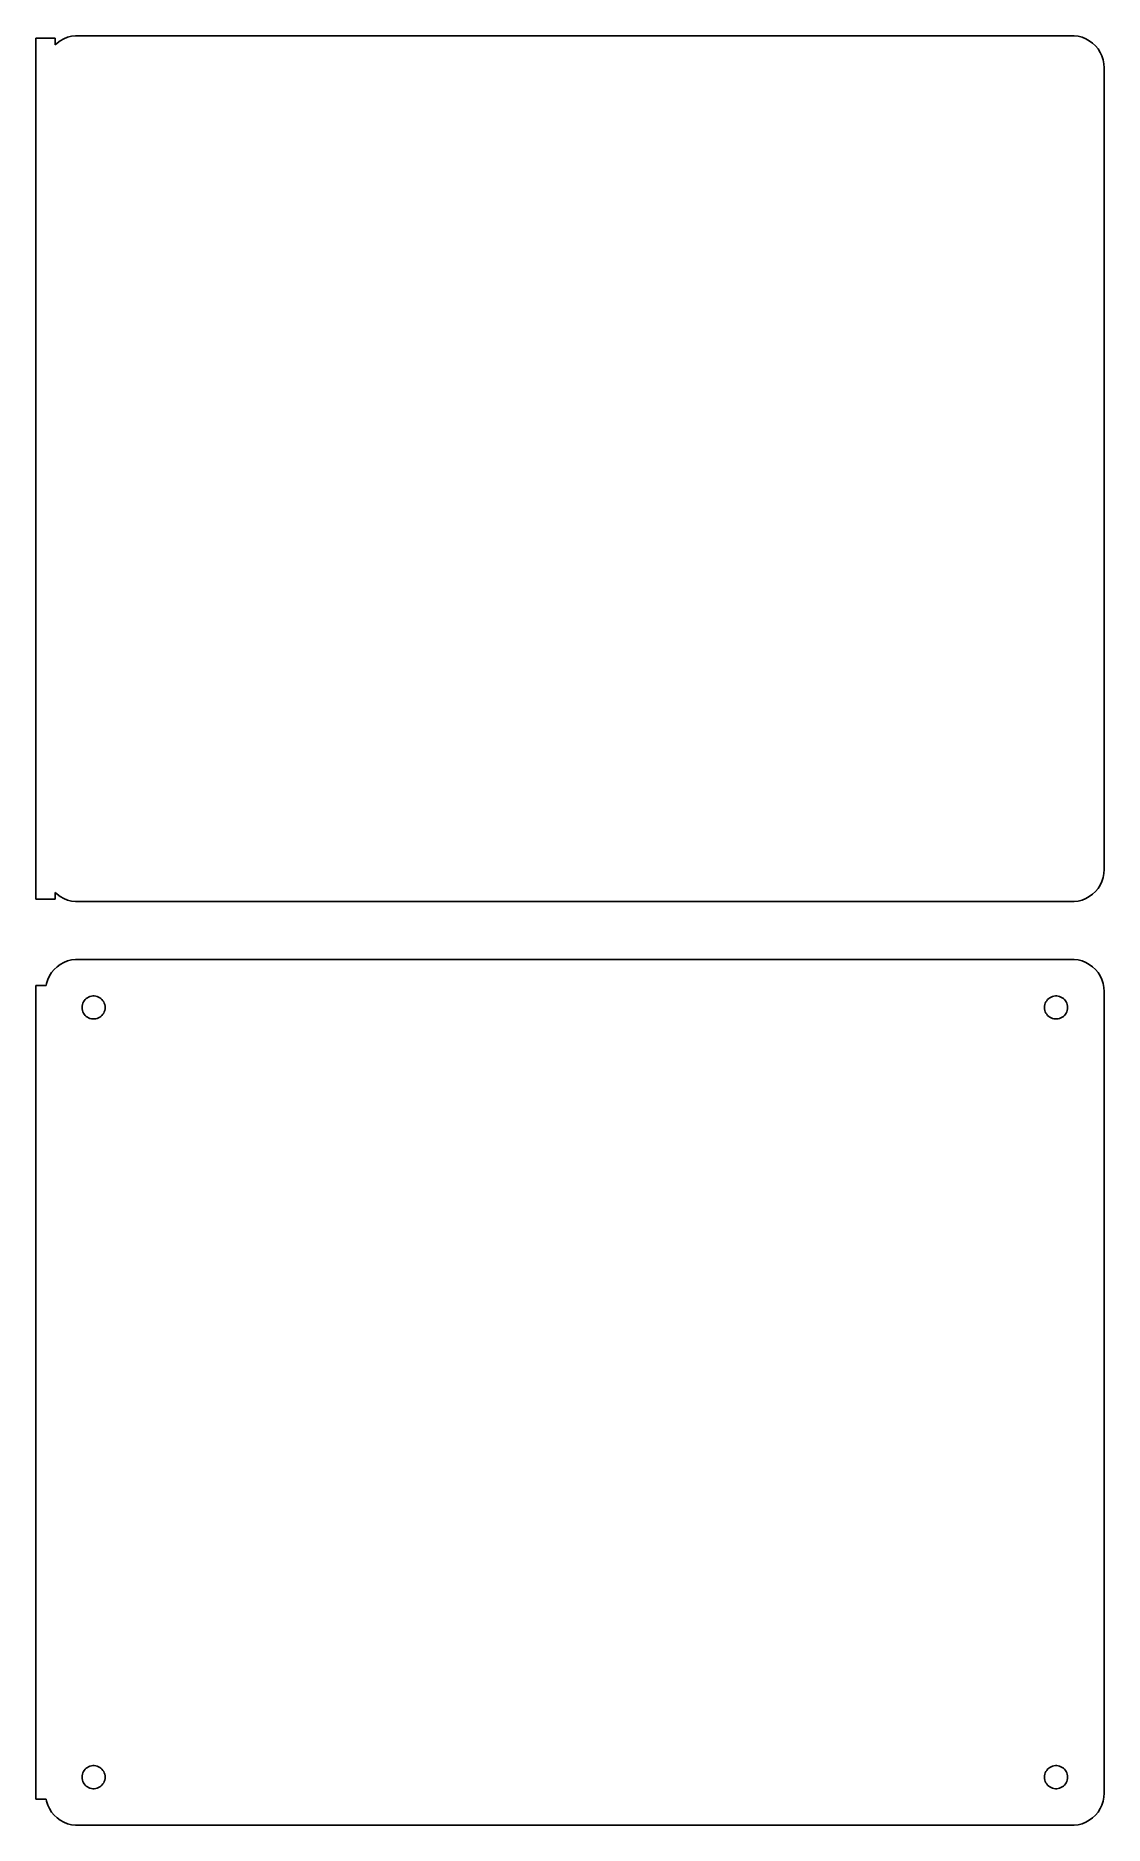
# Model space of a CAD drawing. Header units: metres. Extents: x -84 to 82, y 77 to 355.
import ezdxf

# ---------------------------------------------------------------- set-up
doc = ezdxf.new("R2010")
doc.units = ezdxf.units.M

msp = doc.modelspace()

# ---------------------------------------------------------------- linework, layer by layer
for p, q in [((-81, 355.115), (-84, 355.115)), ((-84, 355.115), (-84, 220.885)), ((-81, 354.059), (-81, 355.115)), ((-80.6871, 354.353), (-81, 354.059)), ((-80.1791, 354.722), (-80.6871, 354.353)), ((-79.6289, 355.024), (-80.1791, 354.722)), ((-79.0451, 355.255), (-79.6289, 355.024)), ((-78.4369, 355.411), (-79.0451, 355.255)), ((-77.8139, 355.49), (-78.4369, 355.411)), ((77.8139, 355.49), (-77.8139, 355.49)), ((78.4369, 355.411), (77.8139, 355.49)), ((79.0451, 355.255), (78.4369, 355.411)), ((79.6289, 355.024), (79.0451, 355.255)), ((80.1791, 354.722), (79.6289, 355.024)), ((80.6871, 354.353), (80.1791, 354.722)), ((81.1448, 353.923), (80.6871, 354.353)), ((81.5451, 353.439), (81.1448, 353.923)), ((81.8815, 352.909), (81.5451, 353.439)), ((82.1489, 352.341), (81.8815, 352.909)), ((82.3429, 351.743), (82.1489, 352.341)), ((82.4606, 351.127), (82.3429, 351.743)), ((82.5, 350.5), (82.4606, 351.127)), ((82.5, 225.5), (82.5, 350.5)), ((81.8815, 223.091), (82.1489, 223.659)), ((82.1489, 223.659), (82.3429, 224.257)), ((82.3429, 224.257), (82.4606, 224.873)), ((82.4606, 224.873), (82.5, 225.5)), ((-84, 220.885), (-81, 220.885)), ((-81, 220.885), (-81, 221.941)), ((-81, 221.941), (-80.6871, 221.647)), ((-80.6871, 221.647), (-80.1791, 221.278)), ((-80.1791, 221.278), (-79.6289, 220.976)), ((-79.6289, 220.976), (-79.0451, 220.745)), ((-79.0451, 220.745), (-78.4369, 220.589)), ((-78.4369, 220.589), (-77.8139, 220.51)), ((-77.8139, 220.51), (77.8139, 220.51)), ((77.8139, 220.51), (78.4369, 220.589)), ((78.4369, 220.589), (79.0451, 220.745)), ((79.0451, 220.745), (79.6289, 220.976)), ((79.6289, 220.976), (80.1791, 221.278)), ((80.1791, 221.278), (80.6871, 221.647)), ((80.6871, 221.647), (81.1448, 222.077)), ((81.1448, 222.077), (81.5451, 222.561)), ((81.5451, 222.561), (81.8815, 223.091)), ((-81.5451, 209.439), (-81.8815, 208.909)), ((-81.1448, 209.923), (-81.5451, 209.439)), ((-80.6871, 210.353), (-81.1448, 209.923)), ((-80.1791, 210.722), (-80.6871, 210.353)), ((-79.6289, 211.024), (-80.1791, 210.722)), ((-79.0451, 211.255), (-79.6289, 211.024)), ((-78.4369, 211.411), (-79.0451, 211.255)), ((-77.8139, 211.49), (-78.4369, 211.411)), ((77.8139, 211.49), (-77.8139, 211.49)), ((78.4369, 211.411), (77.8139, 211.49)), ((79.0451, 211.255), (78.4369, 211.411)), ((79.6289, 211.024), (79.0451, 211.255)), ((80.1791, 210.722), (79.6289, 211.024)), ((80.6871, 210.353), (80.1791, 210.722)), ((81.1448, 209.923), (80.6871, 210.353)), ((81.5451, 209.439), (81.1448, 209.923)), ((81.8815, 208.909), (81.5451, 209.439)), ((-82.4, 207.444), (-84, 207.444)), ((-84, 207.444), (-84, 80.5558)), ((-82.3429, 207.743), (-82.4, 207.444)), ((-82.1489, 208.341), (-82.3429, 207.743)), ((-81.8815, 208.909), (-82.1489, 208.341)), ((82.1489, 208.341), (81.8815, 208.909)), ((82.3429, 207.743), (82.1489, 208.341)), ((82.4606, 207.127), (82.3429, 207.743)), ((82.5, 206.5), (82.4606, 207.127)), ((82.5, 81.5), (82.5, 206.5)), ((-76.8, 204), (-76.7858, 204.226)), ((-76.7858, 203.774), (-76.8, 204)), ((-76.7858, 204.226), (-76.7434, 204.448)), ((-76.7434, 203.552), (-76.7858, 203.774)), ((-76.7434, 204.448), (-76.6736, 204.663)), ((-76.6736, 204.663), (-76.5773, 204.867)), ((-76.5773, 204.867), (-76.4562, 205.058)), ((-76.4562, 205.058), (-76.3121, 205.232)), ((-76.3121, 205.232), (-76.1474, 205.387)), ((-76.1474, 205.387), (-75.9645, 205.52)), ((-75.9645, 205.52), (-75.7664, 205.629)), ((-75.7664, 205.629), (-75.5562, 205.712)), ((-75.5562, 205.712), (-75.3373, 205.768)), ((-75.3373, 205.768), (-75.113, 205.796)), ((-75.113, 205.796), (-74.887, 205.796)), ((-74.887, 205.796), (-74.6627, 205.768)), ((-74.6627, 205.768), (-74.4438, 205.712)), ((-74.4438, 205.712), (-74.2336, 205.629)), ((-74.2336, 205.629), (-74.0355, 205.52)), ((-74.0355, 205.52), (-73.8526, 205.387)), ((-73.8526, 205.387), (-73.6879, 205.232)), ((-73.6879, 205.232), (-73.5438, 205.058)), ((-73.5438, 205.058), (-73.4226, 204.867)), ((-73.4226, 204.867), (-73.3264, 204.663)), ((-73.3264, 204.663), (-73.2565, 204.448)), ((-73.2565, 204.448), (-73.2142, 204.226)), ((-73.2142, 203.774), (-73.2565, 203.552)), ((-73.2142, 204.226), (-73.2, 204)), ((-73.2, 204), (-73.2142, 203.774)), ((73.2, 204), (73.2142, 204.226)), ((73.2142, 203.774), (73.2, 204)), ((73.2142, 204.226), (73.2565, 204.448)), ((73.2565, 203.552), (73.2142, 203.774)), ((73.2565, 204.448), (73.3264, 204.663)), ((73.3264, 204.663), (73.4226, 204.867)), ((73.4226, 204.867), (73.5438, 205.058)), ((73.5438, 205.058), (73.6879, 205.232)), ((73.6879, 205.232), (73.8526, 205.387)), ((73.8526, 205.387), (74.0355, 205.52)), ((74.0355, 205.52), (74.2336, 205.629)), ((74.2336, 205.629), (74.4438, 205.712)), ((74.4438, 205.712), (74.6627, 205.768)), ((74.6627, 205.768), (74.887, 205.796)), ((74.887, 205.796), (75.113, 205.796)), ((75.113, 205.796), (75.3373, 205.768)), ((75.3373, 205.768), (75.5562, 205.712)), ((75.5562, 205.712), (75.7664, 205.629)), ((75.7664, 205.629), (75.9645, 205.52)), ((75.9645, 205.52), (76.1474, 205.387)), ((76.1474, 205.387), (76.3121, 205.232)), ((76.3121, 205.232), (76.4562, 205.058)), ((76.4562, 205.058), (76.5773, 204.867)), ((76.5773, 204.867), (76.6736, 204.663)), ((76.6736, 204.663), (76.7434, 204.448)), ((76.7434, 204.448), (76.7858, 204.226)), ((76.7858, 203.774), (76.7434, 203.552)), ((76.7858, 204.226), (76.8, 204)), ((76.8, 204), (76.7858, 203.774)), ((-76.6736, 203.337), (-76.7434, 203.552)), ((-76.5773, 203.133), (-76.6736, 203.337)), ((-76.4562, 202.942), (-76.5773, 203.133)), ((-76.3121, 202.768), (-76.4562, 202.942)), ((-76.1474, 202.613), (-76.3121, 202.768)), ((-75.9645, 202.48), (-76.1474, 202.613)), ((-75.7664, 202.371), (-75.9645, 202.48)), ((-75.5562, 202.288), (-75.7664, 202.371)), ((-75.3373, 202.232), (-75.5562, 202.288)), ((-75.113, 202.204), (-75.3373, 202.232)), ((-74.887, 202.204), (-75.113, 202.204)), ((-74.6627, 202.232), (-74.887, 202.204)), ((-74.4438, 202.288), (-74.6627, 202.232)), ((-74.2336, 202.371), (-74.4438, 202.288)), ((-74.0355, 202.48), (-74.2336, 202.371)), ((-73.8526, 202.613), (-74.0355, 202.48)), ((-73.6879, 202.768), (-73.8526, 202.613)), ((-73.5438, 202.942), (-73.6879, 202.768)), ((-73.4226, 203.133), (-73.5438, 202.942)), ((-73.3264, 203.337), (-73.4226, 203.133)), ((-73.2565, 203.552), (-73.3264, 203.337)), ((73.3264, 203.337), (73.2565, 203.552)), ((73.4226, 203.133), (73.3264, 203.337)), ((73.5438, 202.942), (73.4226, 203.133)), ((73.6879, 202.768), (73.5438, 202.942)), ((73.8526, 202.613), (73.6879, 202.768)), ((74.0355, 202.48), (73.8526, 202.613)), ((74.2336, 202.371), (74.0355, 202.48)), ((74.4438, 202.288), (74.2336, 202.371)), ((74.6627, 202.232), (74.4438, 202.288)), ((74.887, 202.204), (74.6627, 202.232)), ((75.113, 202.204), (74.887, 202.204)), ((75.3373, 202.232), (75.113, 202.204)), ((75.5562, 202.288), (75.3373, 202.232)), ((75.7664, 202.371), (75.5562, 202.288)), ((75.9645, 202.48), (75.7664, 202.371)), ((76.1474, 202.613), (75.9645, 202.48)), ((76.3121, 202.768), (76.1474, 202.613)), ((76.4562, 202.942), (76.3121, 202.768)), ((76.5773, 203.133), (76.4562, 202.942)), ((76.6736, 203.337), (76.5773, 203.133)), ((76.7434, 203.552), (76.6736, 203.337)), ((-76.8, 84), (-76.7858, 84.2256)), ((-76.7858, 83.7744), (-76.8, 84)), ((-76.7858, 84.2256), (-76.7434, 84.4476)), ((-76.7434, 83.5524), (-76.7858, 83.7744)), ((-76.7434, 84.4476), (-76.6736, 84.6626)), ((-76.6736, 84.6626), (-76.5773, 84.8672)), ((-76.5773, 84.8672), (-76.4562, 85.058)), ((-76.4562, 85.058), (-76.3121, 85.2322)), ((-76.3121, 85.2322), (-76.1474, 85.3869)), ((-76.1474, 85.3869), (-75.9645, 85.5198)), ((-75.9645, 85.5198), (-75.7664, 85.6287)), ((-75.7664, 85.6287), (-75.5562, 85.7119)), ((-75.5562, 85.7119), (-75.3373, 85.7681)), ((-75.3373, 85.7681), (-75.113, 85.7964)), ((-75.113, 85.7964), (-74.887, 85.7964)), ((-74.887, 85.7964), (-74.6627, 85.7681)), ((-74.6627, 85.7681), (-74.4438, 85.7119)), ((-74.4438, 85.7119), (-74.2336, 85.6287)), ((-74.2336, 85.6287), (-74.0355, 85.5198)), ((-74.0355, 85.5198), (-73.8526, 85.3869)), ((-73.8526, 85.3869), (-73.6879, 85.2322)), ((-73.6879, 85.2322), (-73.5438, 85.058)), ((-73.5438, 85.058), (-73.4226, 84.8672)), ((-73.4226, 84.8672), (-73.3264, 84.6626)), ((-73.3264, 84.6626), (-73.2565, 84.4476)), ((-73.2565, 84.4476), (-73.2142, 84.2256)), ((-73.2142, 83.7744), (-73.2565, 83.5524)), ((-73.2142, 84.2256), (-73.2, 84)), ((-73.2, 84), (-73.2142, 83.7744)), ((73.2, 84), (73.2142, 84.2256)), ((73.2142, 83.7744), (73.2, 84)), ((73.2142, 84.2256), (73.2565, 84.4476)), ((73.2565, 83.5524), (73.2142, 83.7744)), ((73.2565, 84.4476), (73.3264, 84.6626)), ((73.3264, 84.6626), (73.4226, 84.8672)), ((73.4226, 84.8672), (73.5438, 85.058)), ((73.5438, 85.058), (73.6879, 85.2322)), ((73.6879, 85.2322), (73.8526, 85.3869)), ((73.8526, 85.3869), (74.0355, 85.5198)), ((74.0355, 85.5198), (74.2336, 85.6287)), ((74.2336, 85.6287), (74.4438, 85.7119)), ((74.4438, 85.7119), (74.6627, 85.7681)), ((74.6627, 85.7681), (74.887, 85.7964)), ((74.887, 85.7964), (75.113, 85.7964)), ((75.113, 85.7964), (75.3373, 85.7681)), ((75.3373, 85.7681), (75.5562, 85.7119)), ((75.5562, 85.7119), (75.7664, 85.6287)), ((75.7664, 85.6287), (75.9645, 85.5198)), ((75.9645, 85.5198), (76.1474, 85.3869)), ((76.1474, 85.3869), (76.3121, 85.2322)), ((76.3121, 85.2322), (76.4562, 85.058)), ((76.4562, 85.058), (76.5773, 84.8672)), ((76.5773, 84.8672), (76.6736, 84.6626)), ((76.6736, 84.6626), (76.7434, 84.4476)), ((76.7434, 84.4476), (76.7858, 84.2256)), ((76.7858, 83.7744), (76.7434, 83.5524)), ((76.7858, 84.2256), (76.8, 84)), ((76.8, 84), (76.7858, 83.7744)), ((-76.6736, 83.3374), (-76.7434, 83.5524)), ((-76.5773, 83.1328), (-76.6736, 83.3374)), ((-76.4562, 82.942), (-76.5773, 83.1328)), ((-76.3121, 82.7678), (-76.4562, 82.942)), ((-76.1474, 82.6131), (-76.3121, 82.7678)), ((-75.9645, 82.4802), (-76.1474, 82.6131)), ((-75.7664, 82.3713), (-75.9645, 82.4802)), ((-75.5562, 82.2881), (-75.7664, 82.3713)), ((-75.3373, 82.2319), (-75.5562, 82.2881)), ((-75.113, 82.2036), (-75.3373, 82.2319)), ((-74.887, 82.2036), (-75.113, 82.2036)), ((-74.6627, 82.2319), (-74.887, 82.2036)), ((-74.4438, 82.2881), (-74.6627, 82.2319)), ((-74.2336, 82.3713), (-74.4438, 82.2881)), ((-74.0355, 82.4802), (-74.2336, 82.3713)), ((-73.8526, 82.6131), (-74.0355, 82.4802)), ((-73.6879, 82.7678), (-73.8526, 82.6131)), ((-73.5438, 82.942), (-73.6879, 82.7678)), ((-73.4226, 83.1328), (-73.5438, 82.942)), ((-73.3264, 83.3374), (-73.4226, 83.1328)), ((-73.2565, 83.5524), (-73.3264, 83.3374)), ((73.3264, 83.3374), (73.2565, 83.5524)), ((73.4226, 83.1328), (73.3264, 83.3374)), ((73.5438, 82.942), (73.4226, 83.1328)), ((73.6879, 82.7678), (73.5438, 82.942)), ((73.8526, 82.6131), (73.6879, 82.7678)), ((74.0355, 82.4802), (73.8526, 82.6131)), ((74.2336, 82.3713), (74.0355, 82.4802)), ((74.4438, 82.2881), (74.2336, 82.3713)), ((74.6627, 82.2319), (74.4438, 82.2881)), ((74.887, 82.2036), (74.6627, 82.2319)), ((75.113, 82.2036), (74.887, 82.2036)), ((75.3373, 82.2319), (75.113, 82.2036)), ((75.5562, 82.2881), (75.3373, 82.2319)), ((75.7664, 82.3713), (75.5562, 82.2881)), ((75.9645, 82.4802), (75.7664, 82.3713)), ((76.1474, 82.6131), (75.9645, 82.4802)), ((76.3121, 82.7678), (76.1474, 82.6131)), ((76.4562, 82.942), (76.3121, 82.7678)), ((76.5773, 83.1328), (76.4562, 82.942)), ((76.6736, 83.3374), (76.5773, 83.1328)), ((76.7434, 83.5524), (76.6736, 83.3374)), ((82.4606, 80.8733), (82.5, 81.5)), ((-84, 80.5558), (-82.4, 80.5558)), ((-82.4, 80.5558), (-82.3429, 80.2566)), ((-82.3429, 80.2566), (-82.1489, 79.6594)), ((-82.1489, 79.6594), (-81.8815, 79.0912)), ((-81.8815, 79.0912), (-81.5451, 78.5611)), ((-81.5451, 78.5611), (-81.1448, 78.0773)), ((81.1448, 78.0773), (81.5451, 78.5611)), ((81.5451, 78.5611), (81.8815, 79.0912)), ((81.8815, 79.0912), (82.1489, 79.6594)), ((82.1489, 79.6594), (82.3429, 80.2566)), ((82.3429, 80.2566), (82.4606, 80.8733)), ((-81.1448, 78.0773), (-80.6871, 77.6474)), ((-80.6871, 77.6474), (-80.1791, 77.2784)), ((-80.1791, 77.2784), (-79.6289, 76.9759)), ((-79.6289, 76.9759), (-79.0451, 76.7447)), ((-79.0451, 76.7447), (-78.4369, 76.5886)), ((-78.4369, 76.5886), (-77.8139, 76.5099)), ((-77.8139, 76.5099), (77.8139, 76.5099)), ((77.8139, 76.5099), (78.4369, 76.5886)), ((78.4369, 76.5886), (79.0451, 76.7447)), ((79.0451, 76.7447), (79.6289, 76.9759)), ((79.6289, 76.9759), (80.1791, 77.2784)), ((80.1791, 77.2784), (80.6871, 77.6474)), ((80.6871, 77.6474), (81.1448, 78.0773))]:
    msp.add_line(p, q)

doc.saveas('drawing.dxf')
